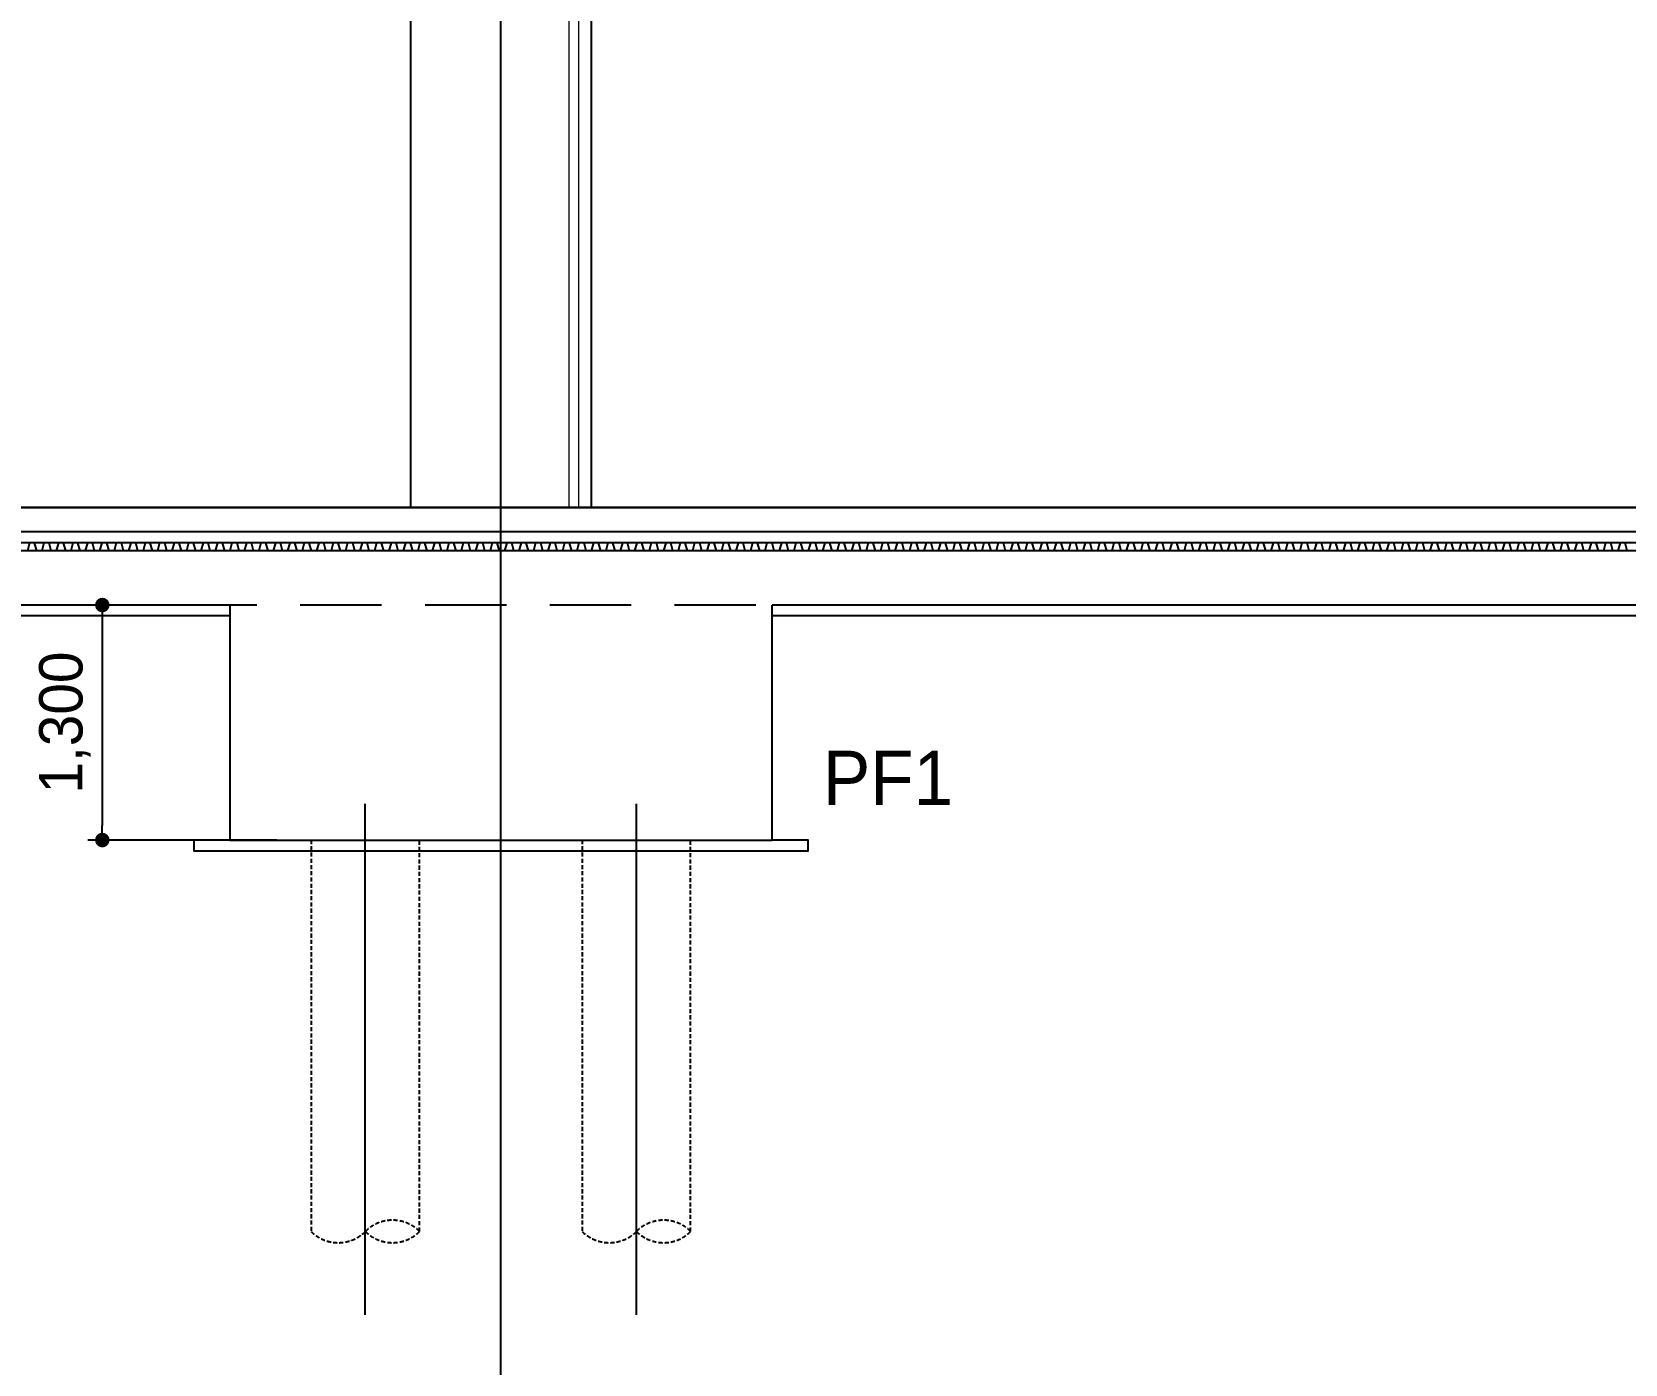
# Model space of a CAD drawing. Header units: millimetres. Extents: x 4754612 to 5801174, y 2368242 to 2777223.
# Drawn here: x 5035120 to 5043936, y 2416505 to 2423874 of the extents above; entities that cross this region are included whole.
import ezdxf
from ezdxf.enums import TextEntityAlignment as Align

# ---------------------------------------------------------------- set-up
doc = ezdxf.new("R2010")
doc.units = ezdxf.units.MM
doc.header["$LTSCALE"] = 1000
for name, pattern in [('ACAD_ISO12W100', [21, 12, -3, 0, -3, 0, -3]), ('CEN', [6.2, 6, -0.1, 0, -0.1]), ('HID', [0.345, 0.225, -0.12])]:
    doc.linetypes.add(name, pattern=pattern)
doc.layers.get('DEFPOINTS').update_dxf_attribs({"color": 151})
for name, color, linetype in [('(주)하나기공-LEADER', 7, 'Continuous'), ('A-ELE-8', 8, 'Continuous'), ('A-ETC-3', 8, 'Continuous'), ('A-HAT-251', 251, 'Continuous'), ('A-중심선', 10, 'CEN'), ('CON', 2, 'Continuous'), ('ELE-06', 6, 'Continuous'), ('ELE-2', 4, 'Continuous'), ('ELE06', 6, 'Continuous'), ('KZ_횡단_암선2', 8, 'ACAD_ISO12W100')]:
    doc.layers.add(name, color=color, linetype=linetype)
doc.layers.add('■', color=144, linetype='Continuous', plot=False)
doc.styles.add('AUDIT_D_190715091641-0', font='')
doc.styles.add('돋움', font='')
doc.styles.get('AUDIT_D_190715091641-0').set_extended_font_data('Dotum')
doc.styles.get('돋움').set_extended_font_data('Dotum')
doc.dimstyles.new('scale600', dxfattribs={"dimscale": 600, "dimtxt": 2, "dimasz": 1, "dimexe": 1, "dimexo": 2.5, "dimgap": 0.8, "dimtad": 1, "dimdec": 0, "dimzin": 0, "dimdsep": 46, "dimlunit": 6, "dimtxsty": 'AUDIT_D_190715091641-0', "dimblk": 'DOT', "dimcen": 0, "dimdle": 1, "dimclrd": 256, "dimclre": 256, "dimclrt": 3, "dimadec": 0, "dimazin": 0, "dimtfac": 1, "dimtdec": 0, "dimtix": 1, "dimtmove": 2, "dimatfit": 3, "dimldrblk": 'DOT', "dimfxl": 0, "dimtolj": 1, "dimtzin": 0, "dimarcsym": 0})

# ---------------------------------------------------------------- blocks, each defined once
blk = doc.blocks.new('*U32')
at = {"layer": 'A-HAT-251'}
for points in [[(105274.7, 0), (105246.7, 0), (105234.7, 45), (105206.7, 45), (105194.7, 0)], [(105354.7, 0), (105326.7, 0), (105314.7, 45), (105286.7, 45), (105274.7, 0)], [(105434.7, 0), (105406.7, 0), (105394.7, 45), (105366.7, 45), (105354.7, 0)], [(105514.7, 0), (105486.7, 0), (105474.7, 45), (105446.7, 45), (105434.7, 0)], [(105594.7, 0), (105566.7, 0), (105554.7, 45), (105526.7, 45), (105514.7, 0)], [(105674.7, 0), (105646.7, 0), (105634.7, 45), (105606.7, 45), (105594.7, 0)], [(105754.7, 0), (105726.7, 0), (105714.7, 45), (105686.7, 45), (105674.7, 0)], [(105834.7, 0), (105806.7, 0), (105794.7, 45), (105766.7, 45), (105754.7, 0)], [(105914.7, 0), (105886.7, 0), (105874.7, 45), (105846.7, 45), (105834.7, 0)], [(105994.7, 0), (105966.7, 0), (105954.7, 45), (105926.7, 45), (105914.7, 0)], [(106074.7, 0), (106046.7, 0), (106034.7, 45), (106006.7, 45), (105994.7, 0)], [(106154.7, 0), (106126.7, 0), (106114.7, 45), (106086.7, 45), (106074.7, 0)], [(106234.7, 0), (106206.7, 0), (106194.7, 45), (106166.7, 45), (106154.7, 0)], [(106314.7, 0), (106286.7, 0), (106274.7, 45), (106246.7, 45), (106234.7, 0)], [(106394.7, 0), (106366.7, 0), (106354.7, 45), (106326.7, 45), (106314.7, 0)], [(106474.7, 0), (106446.7, 0), (106434.7, 45), (106406.7, 45), (106394.7, 0)], [(106554.7, 0), (106526.7, 0), (106514.7, 45), (106486.7, 45), (106474.7, 0)], [(106634.7, 0), (106606.7, 0), (106594.7, 45), (106566.7, 45), (106554.7, 0)], [(106714.7, 0), (106686.7, 0), (106674.7, 45), (106646.7, 45), (106634.7, 0)], [(106794.7, 0), (106766.7, 0), (106754.7, 45), (106726.7, 45), (106714.7, 0)], [(106874.7, 0), (106846.7, 0), (106834.7, 45), (106806.7, 45), (106794.7, 0)], [(106954.7, 0), (106926.7, 0), (106914.7, 45), (106886.7, 45), (106874.7, 0)], [(107034.7, 0), (107006.7, 0), (106994.7, 45), (106966.7, 45), (106954.7, 0)], [(107114.7, 0), (107086.7, 0), (107074.7, 45), (107046.7, 45), (107034.7, 0)], [(107194.7, 0), (107166.7, 0), (107154.7, 45), (107126.7, 45), (107114.7, 0)], [(107274.7, 0), (107246.7, 0), (107234.7, 45), (107206.7, 45), (107194.7, 0)], [(107354.7, 0), (107326.7, 0), (107314.7, 45), (107286.7, 45), (107274.7, 0)], [(107434.7, 0), (107406.7, 0), (107394.7, 45), (107366.7, 45), (107354.7, 0)], [(107514.7, 0), (107486.7, 0), (107474.7, 45), (107446.7, 45), (107434.7, 0)], [(107594.7, 0), (107566.7, 0), (107554.7, 45), (107526.7, 45), (107514.7, 0)], [(107674.7, 0), (107646.7, 0), (107634.7, 45), (107606.7, 45), (107594.7, 0)], [(107754.7, 0), (107726.7, 0), (107714.7, 45), (107686.7, 45), (107674.7, 0)], [(107834.7, 0), (107806.7, 0), (107794.7, 45), (107766.7, 45), (107754.7, 0)], [(107914.7, 0), (107886.7, 0), (107874.7, 45), (107846.7, 45), (107834.7, 0)], [(107994.7, 0), (107966.7, 0), (107954.7, 45), (107926.7, 45), (107914.7, 0)], [(108074.7, 0), (108046.7, 0), (108034.7, 45), (108006.7, 45), (107994.7, 0)], [(108154.7, 0), (108126.7, 0), (108114.7, 45), (108086.7, 45), (108074.7, 0)], [(108234.7, 0), (108206.7, 0), (108194.7, 45), (108166.7, 45), (108154.7, 0)], [(108314.7, 0), (108286.7, 0), (108274.7, 45), (108246.7, 45), (108234.7, 0)], [(108394.7, 0), (108366.7, 0), (108354.7, 45), (108326.7, 45), (108314.7, 0)], [(108474.7, 0), (108446.7, 0), (108434.7, 45), (108406.7, 45), (108394.7, 0)], [(108554.7, 0), (108526.7, 0), (108514.7, 45), (108486.7, 45), (108474.7, 0)], [(108634.7, 0), (108606.7, 0), (108594.7, 45), (108566.7, 45), (108554.7, 0)], [(108714.7, 0), (108686.7, 0), (108674.7, 45), (108646.7, 45), (108634.7, 0)], [(108794.7, 0), (108766.7, 0), (108754.7, 45), (108726.7, 45), (108714.7, 0)], [(108874.7, 0), (108846.7, 0), (108834.7, 45), (108806.7, 45), (108794.7, 0)], [(108954.7, 0), (108926.7, 0), (108914.7, 45), (108886.7, 45), (108874.7, 0)], [(109034.7, 0), (109006.7, 0), (108994.7, 45), (108966.7, 45), (108954.7, 0)], [(109114.7, 0), (109086.7, 0), (109074.7, 45), (109046.7, 45), (109034.7, 0)], [(109194.7, 0), (109166.7, 0), (109154.7, 45), (109126.7, 45), (109114.7, 0)], [(109274.7, 0), (109246.7, 0), (109234.7, 45), (109206.7, 45), (109194.7, 0)], [(109354.7, 0), (109326.7, 0), (109314.7, 45), (109286.7, 45), (109274.7, 0)], [(109434.7, 0), (109406.7, 0), (109394.7, 45), (109366.7, 45), (109354.7, 0)], [(109514.7, 0), (109486.7, 0), (109474.7, 45), (109446.7, 45), (109434.7, 0)], [(109594.7, 0), (109566.7, 0), (109554.7, 45), (109526.7, 45), (109514.7, 0)], [(109674.7, 0), (109646.7, 0), (109634.7, 45), (109606.7, 45), (109594.7, 0)], [(109754.7, 0), (109726.7, 0), (109714.7, 45), (109686.7, 45), (109674.7, 0)], [(109834.7, 0), (109806.7, 0), (109794.7, 45), (109766.7, 45), (109754.7, 0)], [(109914.7, 0), (109886.7, 0), (109874.7, 45), (109846.7, 45), (109834.7, 0)], [(109994.7, 0), (109966.7, 0), (109954.7, 45), (109926.7, 45), (109914.7, 0)], [(110074.7, 0), (110046.7, 0), (110034.7, 45), (110006.7, 45), (109994.7, 0)], [(110154.7, 0), (110126.7, 0), (110114.7, 45), (110086.7, 45), (110074.7, 0)], [(110234.7, 0), (110206.7, 0), (110194.7, 45), (110166.7, 45), (110154.7, 0)], [(110314.7, 0), (110286.7, 0), (110274.7, 45), (110246.7, 45), (110234.7, 0)], [(110394.7, 0), (110366.7, 0), (110354.7, 45), (110326.7, 45), (110314.7, 0)], [(110474.7, 0), (110446.7, 0), (110434.7, 45), (110406.7, 45), (110394.7, 0)], [(110554.7, 0), (110526.7, 0), (110514.7, 45), (110486.7, 45), (110474.7, 0)], [(110634.7, 0), (110606.7, 0), (110594.7, 45), (110566.7, 45), (110554.7, 0)], [(110714.7, 0), (110686.7, 0), (110674.7, 45), (110646.7, 45), (110634.7, 0)], [(110794.7, 0), (110766.7, 0), (110754.7, 45), (110726.7, 45), (110714.7, 0)], [(110874.7, 0), (110846.7, 0), (110834.7, 45), (110806.7, 45), (110794.7, 0)], [(110954.7, 0), (110926.7, 0), (110914.7, 45), (110886.7, 45), (110874.7, 0)], [(111034.7, 0), (111006.7, 0), (110994.7, 45), (110966.7, 45), (110954.7, 0)], [(111114.7, 0), (111086.7, 0), (111074.7, 45), (111046.7, 45), (111034.7, 0)], [(111194.7, 0), (111166.7, 0), (111154.7, 45), (111126.7, 45), (111114.7, 0)], [(111274.7, 0), (111246.7, 0), (111234.7, 45), (111206.7, 45), (111194.7, 0)], [(111354.7, 0), (111326.7, 0), (111314.7, 45), (111286.7, 45), (111274.7, 0)], [(111434.7, 0), (111406.7, 0), (111394.7, 45), (111366.7, 45), (111354.7, 0)], [(111514.7, 0), (111486.7, 0), (111474.7, 45), (111446.7, 45), (111434.7, 0)], [(111594.7, 0), (111566.7, 0), (111554.7, 45), (111526.7, 45), (111514.7, 0)], [(111674.7, 0), (111646.7, 0), (111634.7, 45), (111606.7, 45), (111594.7, 0)], [(111754.7, 0), (111726.7, 0), (111714.7, 45), (111686.7, 45), (111674.7, 0)], [(111834.7, 0), (111806.7, 0), (111794.7, 45), (111766.7, 45), (111754.7, 0)], [(111914.7, 0), (111886.7, 0), (111874.7, 45), (111846.7, 45), (111834.7, 0)], [(111994.7, 0), (111966.7, 0), (111954.7, 45), (111926.7, 45), (111914.7, 0)], [(112074.7, 0), (112046.7, 0), (112034.7, 45), (112006.7, 45), (111994.7, 0)], [(112154.7, 0), (112126.7, 0), (112114.7, 45), (112086.7, 45), (112074.7, 0)], [(112234.7, 0), (112206.7, 0), (112194.7, 45), (112166.7, 45), (112154.7, 0)], [(112314.7, 0), (112286.7, 0), (112274.7, 45), (112246.7, 45), (112234.7, 0)], [(112394.7, 0), (112366.7, 0), (112354.7, 45), (112326.7, 45), (112314.7, 0)], [(112474.7, 0), (112446.7, 0), (112434.7, 45), (112406.7, 45), (112394.7, 0)], [(112554.7, 0), (112526.7, 0), (112514.7, 45), (112486.7, 45), (112474.7, 0)], [(112634.7, 0), (112606.7, 0), (112594.7, 45), (112566.7, 45), (112554.7, 0)], [(112714.7, 0), (112686.7, 0), (112674.7, 45), (112646.7, 45), (112634.7, 0)], [(112794.7, 0), (112766.7, 0), (112754.7, 45), (112726.7, 45), (112714.7, 0)], [(112874.7, 0), (112846.7, 0), (112834.7, 45), (112806.7, 45), (112794.7, 0)], [(112954.7, 0), (112926.7, 0), (112914.7, 45), (112886.7, 45), (112874.7, 0)], [(113034.7, 0), (113006.7, 0), (112994.7, 45), (112966.7, 45), (112954.7, 0)], [(113114.7, 0), (113086.7, 0), (113074.7, 45), (113046.7, 45), (113034.7, 0)], [(113194.7, 0), (113166.7, 0), (113154.7, 45), (113126.7, 45), (113114.7, 0)], [(113274.7, 0), (113246.7, 0), (113234.7, 45), (113206.7, 45), (113194.7, 0)], [(113354.7, 0), (113326.7, 0), (113314.7, 45), (113286.7, 45), (113274.7, 0)], [(113434.7, 0), (113406.7, 0), (113394.7, 45), (113366.7, 45), (113354.7, 0)], [(113514.7, 0), (113486.7, 0), (113474.7, 45), (113446.7, 45), (113434.7, 0)], [(113594.7, 0), (113566.7, 0), (113554.7, 45), (113526.7, 45), (113514.7, 0)], [(113674.7, 0), (113646.7, 0), (113634.7, 45), (113606.7, 45), (113594.7, 0)], [(113754.7, 0), (113726.7, 0), (113714.7, 45), (113686.7, 45), (113674.7, 0)], [(113834.7, 0), (113806.7, 0), (113794.7, 45), (113766.7, 45), (113754.7, 0)], [(113914.7, 0), (113886.7, 0), (113874.7, 45), (113846.7, 45), (113834.7, 0)], [(113994.7, 0), (113966.7, 0), (113954.7, 45), (113926.7, 45), (113914.7, 0)], [(114074.7, 0), (114046.7, 0), (114034.7, 45), (114006.7, 45), (113994.7, 0)]]:
    blk.add_lwpolyline(points, dxfattribs=at)
blk = doc.blocks.new('A$C2FA30BED')
at = {"layer": 'A-ETC-3', "linetype": 'HID', "ltscale": 0.1}
blk.add_lwpolyline([(0, 0), (0, -2164.9, 0.415484), (300.4, -2164.9, -0.414601), (600, -2164.9, -0.415899), (300.4, -2164.9)], format="xyb", dxfattribs=at)
blk.add_lwpolyline([(600, -2164.9), (600, 0)], dxfattribs=at)
at = {"layer": 'A-중심선', "ltscale": 5}
blk.add_line((300, -2626.4), (300, 200), dxfattribs=at)
blk = doc.blocks.new('_Dot')
at = {"color": 0, "linetype": 'ByBlock', "lineweight": -2}
blk.add_line((-0.5, 0), (-1, 0), dxfattribs=at)
at = {"color": 0, "linetype": 'ByBlock', "const_width": 0.5}
blk.add_lwpolyline([(-0.25, 0, 1), (0.25, 0, 1)], format="xyb", close=True, dxfattribs=at)
blk = doc.blocks.new('*D120')
at = {"layer": 'DEFPOINTS', "color": 0, "ltscale": 5, "transparency": 16777216}
for p in [(5036216, 2420703.4), (5035510.2, 2419403.4), (5036676.7, 2419403.4)]:
    blk.add_point(p, dxfattribs=at)
at = {"layer": '■', "lineweight": -2, "ltscale": 5, "transparency": 16777216}
for p, q in [((5036016, 2420703.4), (5035430.2, 2420703.4)), ((5035510.2, 2420623.4), (5035510.2, 2419483.4)), ((5036476.7, 2419403.4), (5035430.2, 2419403.4))]:
    blk.add_line(p, q, dxfattribs=at)
at = {"layer": '■', "lineweight": -2, "ltscale": 5, "transparency": 16777216, "xscale": 80, "yscale": 80, "zscale": 80}
for p, rotation in [((5035510.2, 2420703.4), 90), ((5035510.2, 2419403.4), 270)]:
    blk.add_blockref('_Dot', p, dxfattribs=dict(at, rotation=rotation))
at = {"layer": '■', "color": 3, "ltscale": 5, "transparency": 16777216, "insert": (5035302.9, 2420053.4), "char_height": 240, "attachment_point": 5, "rotation": 90, "style": 'AUDIT_D_190715091641-0'}
blk.add_mtext('\\A1;1,300', dxfattribs=at)

msp = doc.modelspace()

# ---------------------------------------------------------------- linework, layer by layer
at = {"layer": '(주)하나기공-LEADER', "color": 8, "lineweight": 9}
for p, q in [((5038090.782, 2426368.44), (5038090.782, 2421243.44)), ((5038144.354, 2426368.44), (5038144.354, 2421243.44))]:
    msp.add_line(p, q, dxfattribs=at)
at = {"layer": 'A-ELE-8'}
for p, q in [((5037215.782, 2430143.44), (5037215.782, 2421243.44)), ((5038215.782, 2430143.44), (5038215.782, 2421243.44))]:
    msp.add_line(p, q, dxfattribs=at)
at = {"layer": 'A-중심선', "ltscale": 5}
for p, q in [((5037715.782, 2403989.231), (5037715.782, 2488921.61)), ((4863973.343, 2421243.44), (5174125.782, 2421243.44))]:
    msp.add_line(p, q, dxfattribs=at)
at = {"layer": 'CON'}
for p, q in [((5059815.785, 2421003.44), (4906315.782, 2421003.44)), ((5036215.98, 2420703.44), (5028215.585, 2420703.44)), ((5047215.98, 2420703.44), (5039215.585, 2420703.44))]:
    msp.add_line(p, q, dxfattribs=at)
msp.add_lwpolyline([(5036215.782, 2420703.44), (5036215.782, 2419403.44), (5039215.782, 2419403.44), (5039215.782, 2420703.44)], dxfattribs=at)
at = {"layer": 'ELE-06'}
for p, q in [((5036215.98, 2420643.44), (5028215.585, 2420643.44)), ((5047215.98, 2420643.44), (5039215.585, 2420643.44)), ((5036015.98, 2419343.44), (5039415.585, 2419343.44))]:
    msp.add_line(p, q, dxfattribs=at)
msp.add_lwpolyline([(5036215.98, 2419403.44), (5036015.98, 2419403.44), (5036015.98, 2419343.44), (5039415.585, 2419343.44), (5039415.585, 2419403.44), (5039215.585, 2419403.44)], dxfattribs=at)
at = {"layer": 'ELE-2'}
for p, q in [((5059815.785, 2421243.44), (4906315.782, 2421243.44)), ((5059815.785, 2421108.44), (4906315.782, 2421108.44)), ((5059815.785, 2421048.44), (4906315.782, 2421048.44))]:
    msp.add_line(p, q, dxfattribs=at)
at = {"layer": 'KZ_횡단_암선2', "linetype": 'HID', "ltscale": 2}
msp.add_line((5063965.782, 2420703.44), (4924816.624, 2420703.44), dxfattribs=at)

# ---------------------------------------------------------------- block references
at = {"layer": 'CON'}
for p in [(5036665.397, 2419403.44), (5038165.397, 2419403.44)]:
    msp.add_blockref('A$C2FA30BED', p, dxfattribs=at)
at = {"layer": 'ELE06', "color": 6, "xscale": 1.000013798092659, "yscale": 1.000013798092659, "zscale": 1.000013798092659}
msp.add_blockref('*U32', (4929899.325, 2421003.44), dxfattribs=at)

# ---------------------------------------------------------------- texts
at = {"layer": 'DEFPOINTS', "style": '돋움'}
msp.add_text('PF1', height=300, dxfattribs=at).set_placement((5039857.265, 2419747.396), align=Align.MIDDLE_CENTER)

# ---------------------------------------------------------------- dimensions: what is measured, and where the dimension line sits
at = {"layer": '■', "ltscale": 5}
dim = msp.add_linear_dim(base=(5035510.221, 2419403.44), p1=(5036215.98, 2420703.44), p2=(5036676.676, 2419403.44), angle=270, dimstyle='scale600', override={"dimscale": 80, "dimtxt": 3}, dxfattribs=at)
dim.commit()
dim.dimension.update_dxf_attribs({"geometry": '*D120', "text_midpoint": (5035302.938, 2420053.44)})

doc.saveas('drawing.dxf')
